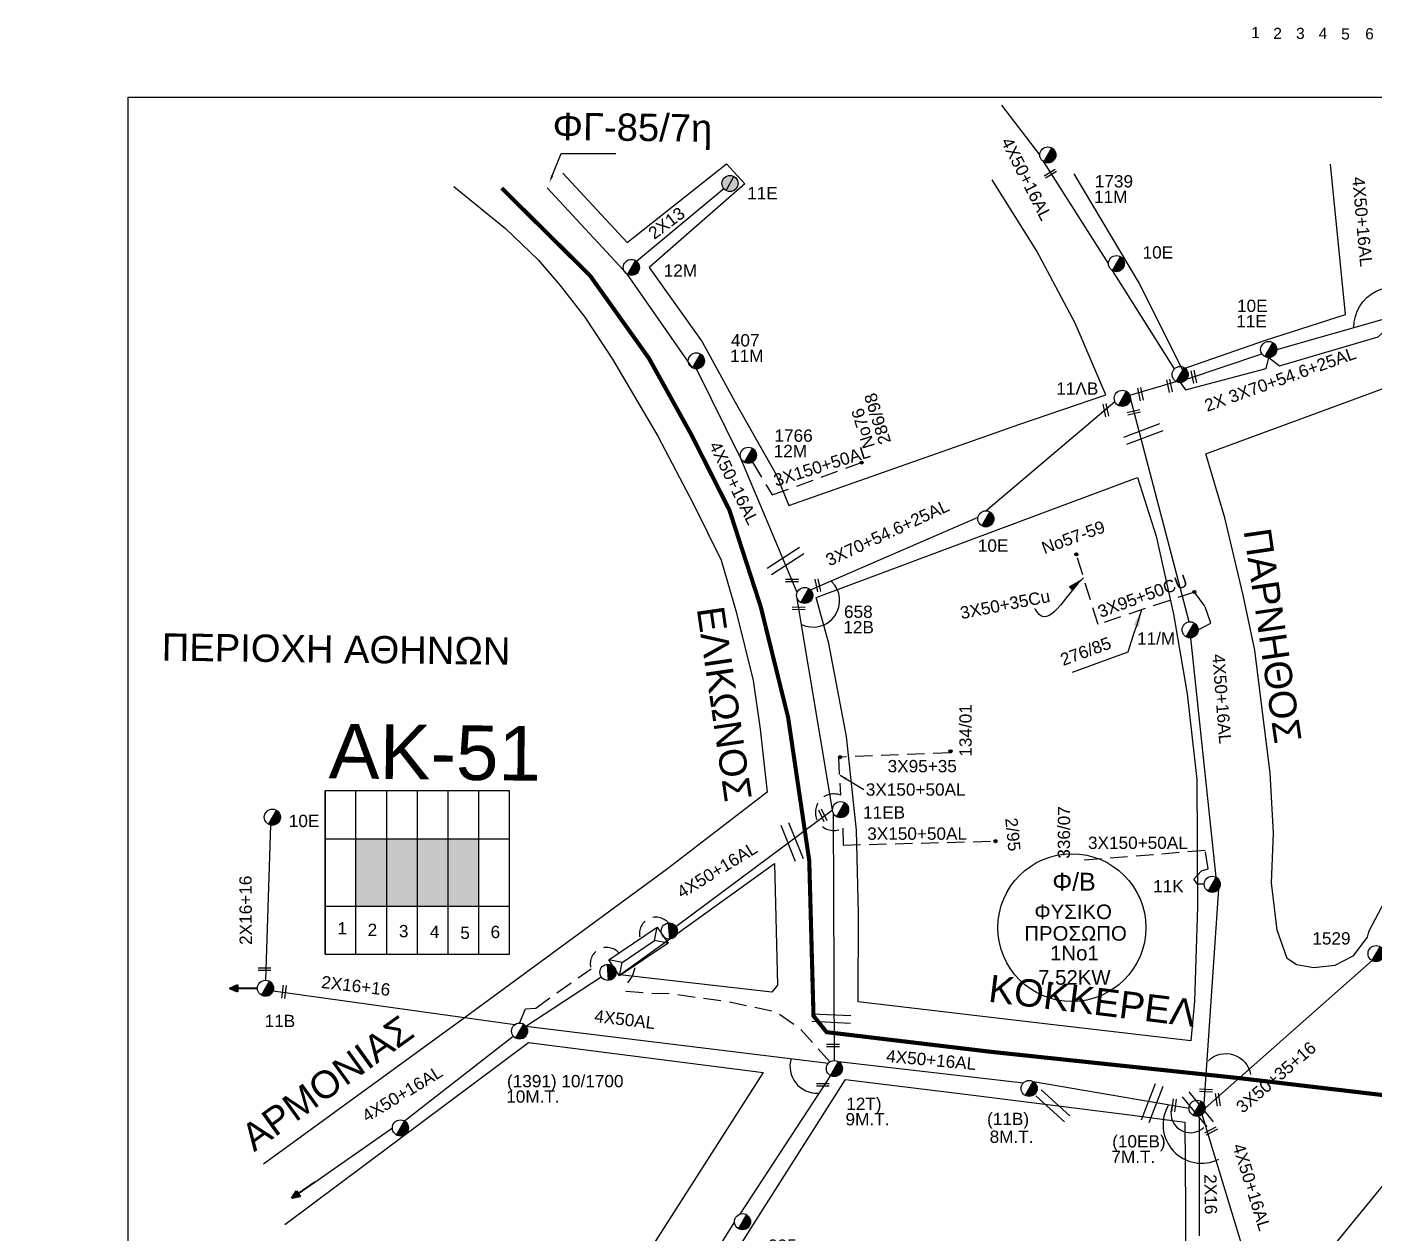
# Model space of a CAD drawing. Header units: millimetres. Extents: x 1642 to 3063, y 749 to 1773.
# Drawn here: x 1652.6 to 1849.9, y 1587.3 to 1763.9 of the extents above; entities that cross this region are included whole.
import ezdxf
from ezdxf import colors
from ezdxf.entities.mleader import LeaderData, LeaderLine
from ezdxf.enums import TextEntityAlignment as Align
from ezdxf.math import Vec2, Vec3

# ---------------------------------------------------------------- set-up
doc = ezdxf.new("R2010")
doc.units = ezdxf.units.MM
doc.linetypes.add('ACAD_ISO08W100', pattern=[36, 24, -3, 6, -3])
doc.linetypes.add('DASHED', pattern=[19.05, 12.7, -6.35])
for name, color, linetype in [('Eπιγραφές - Σχήματα', 7, 'Continuous'), ('Άγνωστα', 7, 'Continuous'), ('Ασφαλειοκιβώτια Χ.Τ 6 αναχωρήσεων', 7, 'Continuous'), ('Γέφυρες Εναέριου Δικτύου', 7, 'Continuous'), ('Γυμνά εναέρια ΧΤ (3Φ)   4x16AL', 7, 'Continuous'), ('Γυμνά εναέρια ΧΤ (3Φ)   4x50AL', 7, 'Continuous'), ('Γυμνά εναέρια ΧΤ και ΦΟΠ (3Φ)   4x50+16AL', 7, 'Continuous'), ('Επίτονοι', 7, 'Continuous'), ('Επιγραφές - Σχήματα', 7, 'Continuous'), ('Καλώδια ΧΤ   3x150+50AL', 7, 'DASHED'), ('Καλώδια ΧΤ   3x95+50CU', 7, 'DASHED'), ('Μηχανική τομή', 7, 'Continuous'), ('Στύλος Ξύλινος', 7, 'Continuous'), ('Στύλος Ξύλινος @ 1', 7, 'Continuous'), ('Στύλος ΦΜ', 7, 'Continuous'), ('Στύλος ΦΜ @ 1', 7, 'Continuous'), ('Συνδέσεις', 7, 'Continuous'), ('Συνεστραμμένα ΧΤ   3x70+54.6+25 AL', 7, 'SYN_LINE'), ('Τομή', 7, 'Continuous'), ('Υποσταθμός εναέριος 2 στύλων', 7, 'Continuous'), ('Υποσταθμός πόλεως', 7, 'Continuous'), ('Υπόβαθρο ΔΕΗ', 7, 'Continuous')]:
    doc.layers.add(name, color=color, linetype=linetype)
doc.styles.add('ar', font='arial.ttf')
doc.styles.get("Standard").update_dxf_attribs({"font": 'arial.ttf'})
doc.linetypes.add('SYN_LINE', pattern='A,0.5,-0.0001,["/\\/\\/\\/",Standard,S=0.1,R=0,X=0,Y=-0.05],-0.25', length=0.7501)
doc.dimstyles.new('ISO-25', dxfattribs={"dimtxt": 2.5, "dimasz": 2.5, "dimexe": 1.25, "dimexo": 0.625, "dimtad": 1, "dimtxsty": 'Standard', "dimcen": 2.5, "dimaunit": 2, "dimazin": 0, "dimtfac": 1, "dimtmove": 0, "dimatfit": 3, "dimfxl": 1, "dimarcsym": 0})

# ---------------------------------------------------------------- blocks, each defined once
blk = doc.blocks.new('ΥΠΑΡΧΩΝ ΤΣΙΜΕΝΤΕΝΙΟΣ ΣΤΥΛΟΣ')
at = {"layer": 'Στύλος ΦΜ'}
blk.add_hatch(color=7, dxfattribs=at).paths.add_polyline_path([(-1.29, -2.28, 0.574793), (2.62, 0, 0.268822), (1.3, 2.27)])
at = {"layer": 'Στύλος ΦΜ', "color": 7}
blk.add_line((-1.29, -2.28), (1.3, 2.27), dxfattribs=at)
blk.add_circle((0, 0), 2.62, dxfattribs=at)
at = {"layer": 'Στύλος ΦΜ', "flags": 4}
for tag, p in [('ΑΡΙΘΜΟΣ', (-4.68, 8.05)), ('ΤΥΠΟΣ', (-4.91, 3.03))]:
    blk.add_attdef(tag, p, '', height=4, dxfattribs=at)
blk = doc.blocks.new('ΥΠΑΡΧΩΝ ΞΥΛΙΝΟΣ ΣΤΥΛΟΣ')
at = {"layer": 'Στύλος Ξύλινος'}
h = blk.add_hatch(color=7, dxfattribs=at)
h.paths.add_polyline_path([(-2.62, 0, 0.270008), (-1.29, -2.28), (1.3, 2.27, 0.576266)])
h.paths.add_polyline_path([(-1.29, -2.28, 0.574793), (2.62, 0, 0.268822), (1.3, 2.27)])
at = {"layer": 'Στύλος Ξύλινος', "color": 7}
blk.add_line((-1.29, -2.28), (1.3, 2.27), dxfattribs=at)
blk.add_circle((0, 0), 2.62, dxfattribs=at)
at = {"layer": 'Στύλος Ξύλινος', "flags": 4}
for tag, p in [('ΑΡΙΘΜΟΣ', (-4.91, 8.6)), ('ΤΥΠΟΣ', (-4.85, 3.39))]:
    blk.add_attdef(tag, p, '', height=4, dxfattribs=at)
blk = doc.blocks.new('ΥΠΟΣΤΑΘΜΟΣ ΕΝΑΕΡΙΟΣ ΕΠΙ 2 ΣΤΥΛΩΝ')
at = {"layer": 'Υποσταθμός εναέριος 2 στύλων', "linetype": 'Continuous'}
for points in [[(-11.97, -2.11, 0.574793), (-8.45, -0.07, 0.268822), (-9.64, 1.98)], [(9.68, -2.15, 0.574793), (13.19, -0.1, 0.268822), (12.01, 1.95)]]:
    blk.add_hatch(color=256, dxfattribs=at).paths.add_polyline_path(points)
for p, q in [((-11.97, -2.11), (-9.64, 1.98)), ((9.68, -2.15), (12.01, 1.95))]:
    blk.add_line(p, q, dxfattribs=at)
for centre in [(-10.81, -0.07), (10.84, -0.1)]:
    blk.add_circle(centre, 2.36, dxfattribs=at)
at = {"layer": 'Υποσταθμός πόλεως', "linetype": 'Continuous', "ltscale": 40}
blk.add_lwpolyline([(-8.57, 2.82), (8.57, 2.82), (8.57, -2.82), (-8.57, -2.82)], close=True, dxfattribs=at)
for points in [[(-5.75, 0), (-8.57, 2.82)], [(-8.57, -2.82), (-5.75, 0)], [(-5.75, 0), (5.75, 0)], [(5.75, 0), (8.57, 2.82)], [(8.57, -2.82), (5.75, 0)]]:
    blk.add_lwpolyline(points, dxfattribs=at)
at = {"layer": 'Υποσταθμός εναέριος 2 στύλων', "ltscale": 40, "flags": 1}
for tag, p in [('ΜΕΤΑΣΧΗΜΑΤΙΣΜΟΣ', (14.09, 2.51)), ('ΙΣΧΥΣ', (14.07, -0.28)), ('ΑΡΙΘΜΟΣ', (14.19, -3))]:
    blk.add_attdef(tag, p, '', height=1.8, dxfattribs=at)
blk = doc.blocks.new('ΕΠΙΤΟΝΟΣ')
at = {"layer": 'Επίτονοι', "lineweight": 40, "ltscale": 40}
blk.add_hatch(color=256, dxfattribs=at).paths.add_polyline_path([(-1.13, 6.47), (0, 9.1), (1.13, 6.47)])
for p, q in [((-1.13, 6.47), (0, 9.1)), ((0, 9.1), (1.13, 6.47)), ((1.13, 6.47), (-1.13, 6.47)), ((-1.13, 6.47), (0, 6.47)), ((0, 6.47), (0, 0))]:
    blk.add_line(p, q, dxfattribs=at)
blk = doc.blocks.new('_ΣΥΝΔΕΣΗ')
at = {"layer": 'Συνδέσεις', "linetype": 'SYN_LINE', "ltscale": 40}
blk.add_hatch(color=256, dxfattribs=at).paths.add_polyline_path([(0.5, -0.01, 1), (-0.5, -0.01, 1)])
at = {"layer": 'Συνδέσεις'}
blk.add_circle((0, -0.01), 0.5, dxfattribs=at)
blk = doc.blocks.new('ΑΣΦΑΛΕΙΟΚΙΒΩΤΙΟ ΥΠΟΣΤΑΘΜΟΥ 6 ΑΝΑΧΩΡΗΣΕΩΝ')
at = {"layer": 'Ασφαλειοκιβώτια Χ.Τ 6 αναχωρήσεων', "ltscale": 40}
for p, q in [((-23.91, 27), (23.91, 27)), ((-9.83, 27), (-9.83, -27)), ((9.83, 27), (9.83, -27)), ((-23.91, 18), (23.91, 18)), ((-23.91, 9), (23.91, 9)), ((-23.91, 0), (23.91, 0)), ((-23.91, -9), (23.91, -9)), ((-23.91, -18), (23.91, -18))]:
    blk.add_line(p, q, dxfattribs=at)
at = {"layer": 'Ασφαλειοκιβώτια Χ.Τ 6 αναχωρήσεων'}
blk.add_lwpolyline([(-23.91, -27), (23.91, -27), (23.91, 27), (-23.91, 27)], close=True, dxfattribs=at)
for s, p in [('1', (-18.15, 23.4)), ('2', (-18.6, 14.58)), ('3', (-18.97, 5.42)), ('4', (-19.17, -3.64)), ('5', (-19.48, -12.57)), ('6', (-19.22, -21.43))]:
    blk.add_text(s, height=3.6, rotation=270, dxfattribs=at).set_placement(p)
at = {"layer": 'Ασφαλειοκιβώτια Χ.Τ 6 αναχωρήσεων', "ltscale": 40}
for tag, height, p in [('ΟΝΟΜΑ', 5, (-0.27, 31.68)), ('ΚΕΙΜΕΝΟ 1', 2, (16.95, 22.41)), ('ΚΕΙΜΕΝΟ 2', 2, (16.95, 13.71)), ('ΚΕΙΜΕΝΟ 3', 2, (16.95, 4.31)), ('ΚΕΙΜΕΝΟ 4', 2, (16.95, -4.67)), ('ΚΕΙΜΕΝΟ 5', 2, (16.95, -13.51)), ('ΚΕΙΜΕΝΟ 6', 2, (16.95, -22.43)), ('ΣΧ', 2, (-0.21, -29.21))]:
    blk.add_attdef(tag, text='', height=height, dxfattribs=at).set_placement(p, align=Align.MIDDLE_CENTER)
blk = doc.blocks.new('ΜΗΧΑΝΙΚΗ ΤΟΜΗ')
at = {"layer": 'Μηχανική τομή', "ltscale": 40}
for p, q in [((-1.89, 0.78), (1.89, 0.78)), ((1.89, 0), (-1.89, 0))]:
    blk.add_line(p, q, dxfattribs=at)
blk = doc.blocks.new('ΤΟΜΗ')
at = {"layer": 'Τομή', "ltscale": 40}
for p, q in [((-5.68, 0), (5.68, 0)), ((5.68, -2.33), (-5.68, -2.33))]:
    blk.add_line(p, q, dxfattribs=at)

msp = doc.modelspace()

# ---------------------------------------------------------------- hatches: boundary and pattern name
at = {"layer": 'Ασφαλειοκιβώτια Χ.Τ 6 αναχωρήσεων'}
for color, points in [(27, [(1700.78, 1635.15), (1705.28, 1635.15), (1705.28, 1644.98), (1700.78, 1644.98)]), (1, [(1705.28, 1644.98), (1705.28, 1635.15), (1709.78, 1635.15), (1709.78, 1644.98)]), (2, [(1709.78, 1644.98), (1709.78, 1635.15), (1714.28, 1635.15), (1714.28, 1644.98)]), (85, [(1714.28, 1644.98), (1714.28, 1635.15), (1718.78, 1635.15), (1718.78, 1644.98)])]:
    msp.add_hatch(color=color, dxfattribs=at).paths.add_polyline_path(points)

# ---------------------------------------------------------------- linework, layer by layer
at = {"layer": 'Eπιγραφές - Σχήματα'}
msp.add_lwpolyline([(1813.81, 1672.34), (1805.65, 1669.35)], dxfattribs=at)
at = {"layer": 'Eπιγραφές - Σχήματα', "color": 27, "linetype": 'DASHED', "ltscale": 0.2}
msp.add_arc((1744.7, 1631.11), 2.41, 40.4983, 197.5401, dxfattribs=at)
at = {"layer": 'Άγνωστα', "color": 2}
msp.add_lwpolyline([(1741.86, 1729.61), (1754.64, 1740.24)], dxfattribs=at)
at = {"layer": 'Άγνωστα', "color": 1, "linetype": 'DASHED', "ltscale": 0.2}
msp.add_lwpolyline([(1809.46, 1676.39), (1806.27, 1686.66)], dxfattribs=at)
at = {"layer": 'Άγνωστα', "color": 30, "linetype": 'DASHED', "ltscale": 0.2}
msp.add_lwpolyline([(1787.84, 1657.6), (1771.87, 1656.98)], dxfattribs=at)
at = {"layer": 'Άγνωστα', "color": 1}
for points in [[(1688.25, 1647.02), (1687.54, 1624.29)], [(1825.13, 1605.53), (1849.58, 1627.16)], [(1688.66, 1622.74), (1724.06, 1617.8)]]:
    msp.add_lwpolyline(points, dxfattribs=at)
at = {"layer": 'Άγνωστα', "color": 2, "linetype": 'DASHED', "ltscale": 0.2}
msp.add_lwpolyline([(1724.74, 1618.01), (1725.61, 1620.1), (1727.11, 1620.22), (1735.2, 1625.96)], dxfattribs=at)
at = {"layer": 'Άγνωστα', "color": 85, "linetype": 'DASHED', "ltscale": 0.2, "flags": 128}
msp.add_lwpolyline([(1770.16, 1612.32), (1765.93, 1617.06), (1762.35, 1619.6), (1755.32, 1621.1), (1746.65, 1622.31), (1744.11, 1622.35), (1740.37, 1622.64), (1740.41, 1623.64), (1741.28, 1624.87), (1741.78, 1626.56)], dxfattribs=at)
at = {"layer": 'Άγνωστα'}
msp.add_lwpolyline([(1834.58, 1573.98), (1856.17, 1600.31)], dxfattribs=at)
at = {"layer": 'Άγνωστα', "color": 2, "linetype": 'DASHED', "ltscale": 0.2}
msp.add_arc((1737.5, 1626.68), 2.41, 40.4983, 197.5401, dxfattribs=at)
at = {"layer": 'Γέφυρες Εναέριου Δικτύου'}
for points in [[(1846.91, 1719.88, -1.119431), (1858.51, 1718.7, 1.525443)], [(1766.01, 1676.41, 0.855796), (1770.42, 1682.71, 2.35207)], [(1764.5, 1612.83, 0.523502), (1768.52, 1607.76, -0.032415)], [(1825.6, 1612.49, -0.607233), (1831.79, 1610.49, 0.846073)], [(1819.77, 1606.05, 0.748361), (1827.13, 1598.06, 3.104817)], [(1820.36, 1605.95, 0.814905), (1824.92, 1602.72, 2.136876)]]:
    msp.add_lwpolyline(points, format="xyb", dxfattribs=at)
at = {"layer": 'Γυμνά εναέρια ΧΤ (3Φ)   4x16AL', "color": 85}
msp.add_lwpolyline([(1824.24, 1604.25), (1824.25, 1586.84)], dxfattribs=at)
at = {"layer": 'Γυμνά εναέρια ΧΤ (3Φ)   4x50AL', "color": 2}
msp.add_lwpolyline([(1725.67, 1617.56), (1769.98, 1612.16)], dxfattribs=at)
at = {"layer": 'Γυμνά εναέρια ΧΤ και ΦΟΠ (3Φ)   4x50+16AL', "color": 151}
for points in [[(1800.92, 1745.17), (1795.38, 1752.45)], [(1810.96, 1729.25), (1801.52, 1744.15)], [(1820.63, 1713.84), (1811.56, 1728.22)]]:
    msp.add_lwpolyline(points, dxfattribs=at)
at = {"layer": 'Γυμνά εναέρια ΧΤ και ΦΟΠ (3Φ)   4x50+16AL', "color": 2}
for points in [[(1740.53, 1727.68), (1728.77, 1740.35)], [(1750.05, 1713.99), (1740.53, 1727.68)], [(1757.15, 1700.72), (1750.63, 1713.83)], [(1765.39, 1681.1), (1757.15, 1700.72)], [(1770.26, 1610.33), (1756.98, 1590.03)], [(1756.21, 1588.92), (1743.39, 1568.49)]]:
    msp.add_lwpolyline(points, dxfattribs=at)
at = {"layer": 'Γυμνά εναέρια ΧΤ και ΦΟΠ (3Φ)   4x50+16AL', "color": 1}
for points in [[(1822.81, 1676.78), (1814.18, 1709.52)], [(1826.75, 1639.36), (1823.05, 1674.44)], [(1824.98, 1606.11), (1827.12, 1637.66)], [(1725.67, 1617.56), (1736.7, 1624.8)], [(1707.87, 1603.68), (1723.81, 1616.11)], [(1694.74, 1594.69), (1706.11, 1602.65)]]:
    msp.add_lwpolyline(points, dxfattribs=at)
at = {"layer": 'Γυμνά εναέρια ΧΤ και ΦΟΠ (3Φ)   4x50+16AL', "color": 30}
for points in [[(1770.57, 1649.27), (1765.32, 1680.46)], [(1770.68, 1648.76), (1770.83, 1612.53)]]:
    msp.add_lwpolyline(points, dxfattribs=at)
at = {"layer": 'Γυμνά εναέρια ΧΤ και ΦΟΠ (3Φ)   4x50+16AL', "color": 27}
msp.add_lwpolyline([(1747.63, 1632.16), (1770.57, 1649.27)], dxfattribs=at)
at = {"layer": 'Γυμνά εναέρια ΧΤ και ΦΟΠ (3Φ)   4x50+16AL', "color": 85}
for points in [[(1771.42, 1612.38), (1798.51, 1609.26)], [(1799.94, 1609.46), (1822.78, 1605.53)], [(1833.99, 1574.13), (1824.69, 1604.61)]]:
    msp.add_lwpolyline(points, dxfattribs=at)
at = {"layer": 'Επιγραφές - Σχήματα'}
msp.add_lwpolyline([(1667.44, 1753.61), (2823.21, 1753.61), (2823.21, 749.19), (1667.44, 749.19)], close=True, dxfattribs=at)
at = {"layer": 'Επιγραφές - Σχήματα', "color": 202}
msp.add_circle((1805.62, 1631.99), 10.83, dxfattribs=at)
at = {"layer": 'Καλώδια ΧΤ   3x150+50AL', "color": 2, "ltscale": 0.2}
msp.add_lwpolyline([(1758.83, 1700.16), (1761.75, 1695.37), (1774.83, 1700.12)], dxfattribs=at)
at = {"layer": 'Καλώδια ΧΤ   3x150+50AL', "color": 30, "ltscale": 0.2}
for points in [[(1771.42, 1656.97), (1771.72, 1651.4)], [(1772.06, 1646.56), (1772.11, 1644.08), (1794.43, 1644.66)]]:
    msp.add_lwpolyline(points, dxfattribs=at)
at = {"layer": 'Καλώδια ΧΤ   3x150+50AL', "color": 1, "ltscale": 0.2}
msp.add_lwpolyline([(1824.99, 1638.34), (1824.01, 1638.34), (1823.49, 1639.11), (1824.62, 1640.31), (1825.55, 1640.58), (1825.14, 1643.28), (1806.55, 1641.79)], dxfattribs=at)
at = {"layer": 'Καλώδια ΧΤ   3x150+50AL', "color": 30, "ltscale": 0.2}
msp.add_arc((1770.74, 1648.9), 2.68, 68.6663, 299.4445, dxfattribs=at)
at = {"layer": 'Καλώδια ΧΤ   3x95+50CU', "color": 1, "ltscale": 0.2}
msp.add_lwpolyline([(1824.11, 1675.61), (1825.94, 1676.58), (1825.1, 1679.1), (1823.56, 1681.15), (1809.46, 1676.39)], dxfattribs=at)
at = {"layer": 'Συνεστραμμένα ΧΤ   3x70+54.6+25 AL', "color": 30, "ltscale": 20}
for points in [[(1834.44, 1715.49), (1836.04, 1714.27), (1850.48, 1718.51), (1852.33, 1720.22)], [(1793.02, 1693.05), (1811.91, 1709.08)], [(1767.34, 1681.46), (1791.87, 1692.13)]]:
    msp.add_lwpolyline(points, dxfattribs=at)
at = {"layer": 'Συνεστραμμένα ΧΤ   3x70+54.6+25 AL', "color": 151, "ltscale": 20}
msp.add_lwpolyline([(1835.61, 1716.67), (1851.74, 1721.25)], dxfattribs=at)
at = {"layer": 'Συνεστραμμένα ΧΤ   3x70+54.6+25 AL', "color": 30, "ltscale": 15}
msp.add_lwpolyline([(1821.47, 1711.83), (1822.24, 1710.78), (1834.07, 1713.88), (1834.44, 1715.49)], dxfattribs=at)
at = {"layer": 'Συνεστραμμένα ΧΤ   3x70+54.6+25 AL', "color": 151, "ltscale": 15}
msp.add_lwpolyline([(1822.41, 1712.31), (1833.43, 1716.05)], dxfattribs=at)
at = {"layer": 'Συνεστραμμένα ΧΤ   3x70+54.6+25 AL', "color": 30, "ltscale": 8}
msp.add_lwpolyline([(1814.1, 1709.96), (1820.88, 1711.99)], dxfattribs=at)
at = {"layer": 'Υπόβαθρο ΔΕΗ'}
for points in [[(1731.07, 1742.5), (1740.48, 1732.35), (1755.03, 1743.88), (1757.75, 1740.93), (1743.74, 1728.68), (1751.47, 1717.79), (1756.3, 1708.98), (1762.38, 1698.29), (1764.19, 1693.82), (1797.99, 1705.74), (1810.61, 1710.01), (1806.12, 1720.54), (1800.43, 1731.19), (1793.92, 1741.53)], [(1805.92, 1742.41), (1815.47, 1726.32), (1821.79, 1713.81), (1833.97, 1718.05), (1845.68, 1721.79), (1843.49, 1743.8)], [(1715.09, 1740.53), (1722.7, 1734.38), (1727.45, 1729.79), (1730.7, 1726.07), (1734.32, 1721.41), (1738.36, 1715.26), (1744.97, 1704), (1750.28, 1693.94), (1754.26, 1685.82), (1756.44, 1678.27), (1758.93, 1668.18), (1759.98, 1661.06), (1761, 1651.85), (1746.41, 1640.62), (1716.3, 1618.47), (1687.25, 1597.33)], [(1825.21, 1701.39), (1851.73, 1711.15), (1883.56, 1695.67), (1862.56, 1657.02), (1849.05, 1631.37), (1848.87, 1630.58), (1846.75, 1627.79), (1844.14, 1626.45), (1841.07, 1626.1), (1838.49, 1626.52), (1837.15, 1627.47), (1835.67, 1631.64), (1834.86, 1638.53), (1835.12, 1645.89), (1834.63, 1654.61), (1832.43, 1672.61), (1830.68, 1680.69), (1828.03, 1692.04), (1825.21, 1701.39)], [(1774.32, 1621.13), (1774.37, 1634.07), (1774.06, 1646.28), (1772.6, 1660), (1770.04, 1673.62), (1768.16, 1680.35), (1790.75, 1688.8), (1815.22, 1697.93), (1817.98, 1689.34), (1820.49, 1677.9), (1822.52, 1666.26), (1823.93, 1653.69), (1824.03, 1635.02), (1823.56, 1621.24), (1823.04, 1615.4), (1800.81, 1618), (1774.32, 1621.13)], [(1739.41, 1625.09), (1762.08, 1641.37), (1762.5, 1623.57), (1761.66, 1622.54), (1739.41, 1625.09), (1739.41, 1625.09)], [(1690.35, 1588.51), (1726.07, 1615.18), (1760.41, 1610.75), (1733.38, 1568.42), (1676.74, 1493.53), (1652.6, 1510.69)], [(1724.64, 1535.91), (1739.24, 1556.26), (1748.85, 1572.31), (1758.93, 1588.45), (1772.47, 1609.74), (1790, 1607.58), (1813.73, 1604.6), (1822.18, 1603.52), (1822.27, 1590.83), (1822.2, 1578.9), (1801.15, 1545.35), (1778.09, 1508.71), (1751.78, 1524.4), (1724.64, 1535.91)]]:
    msp.add_lwpolyline(points, dxfattribs=at)
at = {"layer": 'Υπόβαθρο ΔΕΗ', "color": 1, "linetype": 'ACAD_ISO08W100', "ltscale": 0.4, "const_width": 0.6, "flags": 128}
msp.add_lwpolyline([(1722.12, 1740.31), (1735.06, 1727.49), (1743.68, 1715.39), (1749.86, 1704.26), (1755.46, 1693.17), (1760.05, 1679.01), (1764.07, 1662.74), (1767.16, 1641.79), (1767.78, 1619.06), (1769.71, 1616.68), (1793.87, 1613.79), (1830.12, 1609.95), (1862.53, 1606.12), (1927.64, 1601.71), (1957.47, 1616.48), (1995.19, 1635.74), (2028.41, 1653.09), (2075.47, 1677.92), (2102.48, 1692.52), (2132.07, 1709.12), (2160.69, 1725.5), (2174.66, 1733.39), (2186.5, 1713.05), (2209.44, 1673.09), (2238.21, 1625.08), (2267.45, 1641.28)], dxfattribs=at)

# ---------------------------------------------------------------- block references
at = {"layer": 'Ασφαλειοκιβώτια Χ.Τ 6 αναχωρήσεων', "xscale": 0.5, "yscale": 0.5, "zscale": 0.5, "rotation": 90}
msp.add_blockref('ΑΣΦΑΛΕΙΟΚΙΒΩΤΙΟ ΥΠΟΣΤΑΘΜΟΥ 6 ΑΝΑΧΩΡΗΣΕΩΝ', (1709.78, 1640.07), dxfattribs=at)
at = {"layer": 'Επίτονοι'}
for p, xscale, yscale, zscale, rotation in [((1686.36, 1623.14), 0.4499999999994244, 0.4499999999994244, 0.4499999999994244, 90.72389844495012), ((1694.74, 1594.69), 0.4499999999996063, 0.4499999999996063, 0.4499999999996063, 124.6047937791192)]:
    msp.add_blockref('ΕΠΙΤΟΝΟΣ', p, dxfattribs=dict(at, xscale=xscale, yscale=yscale, zscale=zscale, rotation=rotation))
at = {"layer": 'Μηχανική τομή'}
for p, xscale, yscale, zscale, rotation in [((1802.55, 1742.26), 0.5000000000001216, 0.5000000000001216, 0.5000000000001216, 30.23059907913845), ((1820.09, 1711.38), 0.5000000000000325, 0.5000000000000325, 0.5000000000000325, 101.7278100329558), ((1823.67, 1712.72), 0.5000000000000325, 0.5000000000000325, 0.5000000000000325, 101.7278100329558), ((1815.84, 1710.18), 0.5000000000000325, 0.5000000000000325, 0.5000000000000325, 101.7278100329558), ((1810.77, 1707.82), 0.5000000000000325, 0.5000000000000325, 0.5000000000000325, 101.7278100329558), ((1814.73, 1707.27), 0.5000000000000766, 0.5000000000000766, 0.5000000000000766, 13.19762340704691), ((1764.63, 1682.64), 0.5000000000000142, 0.5000000000000142, 0.5000000000000142, 359.6233372291571), ((1768.6, 1682.17), 0.5000000000000325, 0.5000000000000325, 0.5000000000000325, 101.7278100329558), ((1765.61, 1678.56), 0.5000000000000142, 0.5000000000000142, 0.5000000000000142, 359.6233372291571), ((1768.96, 1648.35), 0.5000000000000829, 0.5000000000000829, 0.5000000000000829, 295.1546891356452), ((1690.43, 1622.56), 0.5000000000000079, 0.5000000000000079, 0.5000000000000079, 82.69534825330865), ((1825.26, 1607.94), 0.5000000000000044, 0.5000000000000044, 0.5000000000000044, 358.2920023255913), ((1826.79, 1606.76), 0.5000000000001417, 0.5000000000001417, 0.5000000000001417, 278.5416146715117), ((1820.76, 1605.94), 0.500000000000028, 0.500000000000028, 0.500000000000028, 82.84739083392587), ((1826.1, 1602.03), 0.5000000000000169, 0.5000000000000169, 0.5000000000000169, 27.53551362971818)]:
    msp.add_blockref('ΜΗΧΑΝΙΚΗ ΤΟΜΗ', p, dxfattribs=dict(at, xscale=xscale, yscale=yscale, zscale=zscale, rotation=rotation))
at = {"layer": 'Μηχανική τομή', "xscale": 0.5, "yscale": 0.5, "zscale": 0.5}
for p in [(1687.39, 1625.71), (1770.65, 1614.55), (1769.15, 1608.77)]:
    msp.add_blockref('ΜΗΧΑΝΙΚΗ ΤΟΜΗ', p, dxfattribs=at)
at = {"layer": 'Στύλος Ξύλινος @ 1', "ltscale": 40}
ref = msp.add_blockref('ΥΠΑΡΧΩΝ ΞΥΛΙΝΟΣ ΣΤΥΛΟΣ', (1755.55, 1740.99), dxfattribs=dict(at, xscale=0.4499999999998181, yscale=0.4499999999998181, zscale=0.4499999999998181))
ref.add_attrib('ΤΥΠΟΣ', '11E', (1758.07, 1738.67), dxfattribs={"layer": 'Στύλος Ξύλινος', "height": 1.8, "flags": 4})
at = {"layer": 'Στύλος ΦΜ @ 1', "ltscale": 40}
ref = msp.add_blockref('ΥΠΑΡΧΩΝ ΤΣΙΜΕΝΤΕΝΙΟΣ ΣΤΥΛΟΣ', (1802.1, 1745.17), dxfattribs=dict(at, xscale=0.4499999999998181, yscale=0.4499999999998181, zscale=0.4499999999998181))
ref.add_attrib('ΤΥΠΟΣ', '11M', (1808.87, 1738.15), dxfattribs={"layer": 'Στύλος ΦΜ', "height": 1.8, "flags": 4})
ref.add_attrib('ΑΡΙΘΜΟΣ', '1739', (1808.98, 1740.41), dxfattribs={"layer": 'Στύλος ΦΜ', "height": 1.8, "flags": 4})
ref = msp.add_blockref('ΥΠΑΡΧΩΝ ΤΣΙΜΕΝΤΕΝΙΟΣ ΣΤΥΛΟΣ', (1812.14, 1729.25), dxfattribs=dict(at, xscale=0.4499999999998181, yscale=0.4499999999998181, zscale=0.4499999999998181))
ref.add_attrib('ΤΥΠΟΣ', '10E', (1815.97, 1730), dxfattribs={"layer": 'Στύλος ΦΜ', "height": 1.8, "flags": 4})
ref = msp.add_blockref('ΥΠΑΡΧΩΝ ΤΣΙΜΕΝΤΕΝΙΟΣ ΣΤΥΛΟΣ', (1741.11, 1728.7), dxfattribs=dict(at, xscale=0.4499999999998181, yscale=0.4499999999998181, zscale=0.4499999999998181))
ref.add_attrib('ΤΥΠΟΣ', '12M', (1745.85, 1727.33), dxfattribs={"layer": 'Στύλος ΦΜ', "height": 1.8, "flags": 4})
ref = msp.add_blockref('ΥΠΑΡΧΩΝ ΤΣΙΜΕΝΤΕΝΙΟΣ ΣΤΥΛΟΣ', (1834.44, 1716.67), dxfattribs=dict(at, xscale=0.4499999999998181, yscale=0.4499999999998181, zscale=0.4499999999998181))
ref.add_attrib('ΤΥΠΟΣ', '11E', (1829.69, 1719.91), dxfattribs={"layer": 'Στύλος ΦΜ', "height": 1.8, "flags": 4})
ref.add_attrib('ΑΡΙΘΜΟΣ', '10E', (1829.8, 1722.17), dxfattribs={"layer": 'Στύλος ΦΜ', "height": 1.8, "flags": 4})
ref = msp.add_blockref('ΥΠΑΡΧΩΝ ΤΣΙΜΕΝΤΕΝΙΟΣ ΣΤΥΛΟΣ', (1750.63, 1715.01), dxfattribs=dict(at, xscale=0.4499999999998181, yscale=0.4499999999998181, zscale=0.4499999999998181))
ref.add_attrib('ΤΥΠΟΣ', '11M', (1755.57, 1714.85), dxfattribs={"layer": 'Στύλος ΦΜ', "height": 1.8, "flags": 4})
ref.add_attrib('ΑΡΙΘΜΟΣ', '407', (1755.68, 1717.12), dxfattribs={"layer": 'Στύλος ΦΜ', "height": 1.8, "flags": 4})
at = {"layer": 'Στύλος ΦΜ @ 1', "ltscale": 40, "xscale": 0.4499999999998181, "yscale": 0.4499999999998181, "zscale": 0.4499999999998181}
for p in [(1821.47, 1713.01), (1707.29, 1602.65)]:
    msp.add_blockref('ΥΠΑΡΧΩΝ ΤΣΙΜΕΝΤΕΝΙΟΣ ΣΤΥΛΟΣ', p, dxfattribs=at)
at = {"layer": 'Στύλος ΦΜ @ 1', "ltscale": 40}
ref = msp.add_blockref('ΥΠΑΡΧΩΝ ΤΣΙΜΕΝΤΕΝΙΟΣ ΣΤΥΛΟΣ', (1813, 1709.52), dxfattribs=dict(at, xscale=0.4499999999998181, yscale=0.4499999999998181, zscale=0.4499999999998181))
ref.add_attrib('ΤΥΠΟΣ', '11ΛB', (1803.33, 1710.05), dxfattribs={"layer": 'Στύλος ΦΜ', "height": 1.8, "flags": 4})
ref = msp.add_blockref('ΥΠΑΡΧΩΝ ΤΣΙΜΕΝΤΕΝΙΟΣ ΣΤΥΛΟΣ', (1758.24, 1701.18), dxfattribs=dict(at, xscale=0.4499999999998181, yscale=0.4499999999998181, zscale=0.4499999999998181))
ref.add_attrib('ΤΥΠΟΣ', '12M', (1761.96, 1700.9), dxfattribs={"layer": 'Στύλος ΦΜ', "height": 1.8, "flags": 4})
ref.add_attrib('ΑΡΙΘΜΟΣ', '1766', (1762.07, 1703.16), dxfattribs={"layer": 'Στύλος ΦΜ', "height": 1.8, "flags": 4})
ref = msp.add_blockref('ΥΠΑΡΧΩΝ ΤΣΙΜΕΝΤΕΝΙΟΣ ΣΤΥΛΟΣ', (1793.02, 1691.87), dxfattribs=dict(at, xscale=0.4499999999998181, yscale=0.4499999999998181, zscale=0.4499999999998181))
ref.add_attrib('ΤΥΠΟΣ', '10E', (1791.84, 1687.05), dxfattribs={"layer": 'Στύλος ΦΜ', "height": 1.8, "flags": 4})
ref = msp.add_blockref('ΥΠΑΡΧΩΝ ΤΣΙΜΕΝΤΕΝΙΟΣ ΣΤΥΛΟΣ', (1766.49, 1680.65), dxfattribs=dict(at, xscale=0.4499999999998181, yscale=0.4499999999998181, zscale=0.4499999999998181))
ref.add_attrib('ΤΥΠΟΣ', '12B', (1772.15, 1675.1), dxfattribs={"layer": 'Στύλος ΦΜ', "height": 1.8, "flags": 4})
ref.add_attrib('ΑΡΙΘΜΟΣ', '658', (1772.25, 1677.36), dxfattribs={"layer": 'Στύλος ΦΜ', "height": 1.8, "flags": 4})
ref = msp.add_blockref('ΥΠΑΡΧΩΝ ΤΣΙΜΕΝΤΕΝΙΟΣ ΣΤΥΛΟΣ', (1822.93, 1675.61), dxfattribs=dict(at, xscale=0.4499999999998181, yscale=0.4499999999998181, zscale=0.4499999999998181))
ref.add_attrib('ΤΥΠΟΣ', '11/M', (1815.16, 1673.44), dxfattribs={"layer": 'Στύλος ΦΜ', "height": 1.8, "flags": 4})
ref = msp.add_blockref('ΥΠΑΡΧΩΝ ΤΣΙΜΕΝΤΕΝΙΟΣ ΣΤΥΛΟΣ', (1688.54, 1648.17), dxfattribs=dict(at, xscale=0.4499999999998181, yscale=0.4499999999998181, zscale=0.4499999999998181))
ref.add_attrib('ΤΥΠΟΣ', '10E', (1690.95, 1646.72), dxfattribs={"layer": 'Στύλος ΦΜ', "height": 1.8, "flags": 4})
ref = msp.add_blockref('ΥΠΑΡΧΩΝ ΤΣΙΜΕΝΤΕΝΙΟΣ ΣΤΥΛΟΣ', (1771.75, 1649.27), dxfattribs=dict(at, xscale=0.4499999999998181, yscale=0.4499999999998181, zscale=0.4499999999998181))
ref.add_attrib('ΤΥΠΟΣ', '11EB', (1775.04, 1647.97), dxfattribs={"layer": 'Στύλος ΦΜ', "height": 1.8, "flags": 4})
ref = msp.add_blockref('ΥΠΑΡΧΩΝ ΤΣΙΜΕΝΤΕΝΙΟΣ ΣΤΥΛΟΣ', (1826.17, 1638.34), dxfattribs=dict(at, xscale=0.4499999999998181, yscale=0.4499999999998181, zscale=0.4499999999998181))
ref.add_attrib('ΤΥΠΟΣ', '11K', (1817.52, 1637.16), dxfattribs={"layer": 'Στύλος ΦΜ', "height": 1.8, "flags": 4})
ref = msp.add_blockref('ΥΠΑΡΧΩΝ ΤΣΙΜΕΝΤΕΝΙΟΣ ΣΤΥΛΟΣ', (1850.16, 1628.18), dxfattribs=dict(at, xscale=0.4499999999998181, yscale=0.4499999999998181, zscale=0.4499999999998181))
ref.add_attrib('ΤΥΠΟΣ', '1529', (1840.83, 1629.52), dxfattribs={"layer": 'Στύλος ΦΜ', "height": 1.8, "flags": 4})
ref = msp.add_blockref('ΥΠΑΡΧΩΝ ΤΣΙΜΕΝΤΕΝΙΟΣ ΣΤΥΛΟΣ', (1687.54, 1623.11), dxfattribs=dict(at, xscale=0.4499999999998181, yscale=0.4499999999998181, zscale=0.4499999999998181))
ref.add_attrib('ΤΥΠΟΣ', '11B', (1687.41, 1617.42), dxfattribs={"layer": 'Στύλος ΦΜ', "height": 1.8, "flags": 4})
ref = msp.add_blockref('ΥΠΑΡΧΩΝ ΤΣΙΜΕΝΤΕΝΙΟΣ ΣΤΥΛΟΣ', (1724.74, 1616.84), dxfattribs=dict(at, xscale=0.4499999999998181, yscale=0.4499999999998181, zscale=0.4499999999998181))
ref.add_attrib('ΤΥΠΟΣ', '10M.T.', (1722.79, 1606.35), dxfattribs={"layer": 'Στύλος ΦΜ', "height": 1.8, "flags": 4})
ref.add_attrib('ΑΡΙΘΜΟΣ', '(1391) 10/1700', (1722.9, 1608.61), dxfattribs={"layer": 'Στύλος ΦΜ', "height": 1.8, "flags": 4})
ref = msp.add_blockref('ΥΠΑΡΧΩΝ ΤΣΙΜΕΝΤΕΝΙΟΣ ΣΤΥΛΟΣ', (1770.84, 1611.35), dxfattribs=dict(at, xscale=0.4499999999998181, yscale=0.4499999999998181, zscale=0.4499999999998181))
ref.add_attrib('ΤΥΠΟΣ', '9M.T.', (1772.47, 1603.03), dxfattribs={"layer": 'Στύλος ΦΜ', "height": 1.8, "flags": 4})
ref.add_attrib('ΑΡΙΘΜΟΣ', '12T)', (1772.58, 1605.29), dxfattribs={"layer": 'Στύλος ΦΜ', "height": 1.8, "flags": 4})
ref = msp.add_blockref('ΥΠΑΡΧΩΝ ΤΣΙΜΕΝΤΕΝΙΟΣ ΣΤΥΛΟΣ', (1799.36, 1608.44), dxfattribs=dict(at, xscale=0.4499999999998181, yscale=0.4499999999998181, zscale=0.4499999999998181))
ref.add_attrib('ΤΥΠΟΣ', '8M.T.', (1793.58, 1600.47), dxfattribs={"layer": 'Στύλος ΦΜ', "height": 1.8, "flags": 4})
ref.add_attrib('ΑΡΙΘΜΟΣ', '(11B)', (1793.2, 1603.07), dxfattribs={"layer": 'Στύλος ΦΜ', "height": 1.8, "flags": 4})
ref = msp.add_blockref('ΥΠΑΡΧΩΝ ΤΣΙΜΕΝΤΕΝΙΟΣ ΣΤΥΛΟΣ', (1823.95, 1605.53), dxfattribs=dict(at, xscale=0.4499999999998181, yscale=0.4499999999998181, zscale=0.4499999999998181))
ref.add_attrib('ΤΥΠΟΣ', '7M.T.', (1811.41, 1597.53), dxfattribs={"layer": 'Στύλος ΦΜ', "height": 1.8, "flags": 4})
ref.add_attrib('ΑΡΙΘΜΟΣ', '(10EB)', (1811.52, 1599.79), dxfattribs={"layer": 'Στύλος ΦΜ', "height": 1.8, "flags": 4})
ref = msp.add_blockref('ΥΠΑΡΧΩΝ ΤΣΙΜΕΝΤΕΝΙΟΣ ΣΤΥΛΟΣ', (1757.39, 1588.92), dxfattribs=dict(at, xscale=0.4499999999998181, yscale=0.4499999999998181, zscale=0.4499999999998181))
ref.add_attrib('ΤΥΠΟΣ', '995', (1761.14, 1584.52), dxfattribs={"layer": 'Στύλος ΦΜ', "height": 1.8, "flags": 4})
at = {"layer": 'Συνδέσεις', "xscale": 0.4499999999998181, "yscale": 0.4499999999998181, "zscale": 0.4499999999998181}
for p in [(1774.83, 1700.12), (1806.27, 1686.67), (1823.56, 1681.15), (1771.65, 1656.97), (1787.84, 1657.83), (1794.43, 1644.66)]:
    msp.add_blockref('_ΣΥΝΔΕΣΗ', p, dxfattribs=at)
at = {"layer": 'Τομή'}
for p, xscale, yscale, zscale, rotation in [((1815.86, 1704.83), 0.5000000000001975, 0.5000000000001975, 0.5000000000001975, 20.73754430175236), ((1763.35, 1686.18), 0.4999999999999376, 0.4999999999999376, 0.4999999999999376, 33.26216250606687), ((1765.19, 1644.76), 0.5000000000000723, 0.5000000000000723, 0.5000000000000723, 291.8330601876096), ((1770.43, 1619.26), 0.5000000000002667, 0.5000000000002667, 0.5000000000002667, 357.3916611473867), ((1803.21, 1606.33), 0.5000000000001958, 0.5000000000001958, 0.5000000000001958, 317.7500776995883), ((1817.92, 1606.07), 0.500000000000077, 0.500000000000077, 0.500000000000077, 248.8750388497886), ((1824.52, 1605.75), 0.5000000000002007, 0.5000000000002007, 0.5000000000002007, 309.2381364474221)]:
    msp.add_blockref('ΤΟΜΗ', p, dxfattribs=dict(at, xscale=xscale, yscale=yscale, zscale=zscale, rotation=rotation))
at = {"layer": 'Υποσταθμός εναέριος 2 στύλων', "xscale": 0.4999999999999076, "yscale": 0.4999999999999076, "zscale": 0.4999999999999076, "rotation": 34.08534332999447}
msp.add_blockref('ΥΠΟΣΤΑΘΜΟΣ ΕΝΑΕΡΙΟΣ ΕΠΙ 2 ΣΤΥΛΩΝ', (1742.14, 1628.5), dxfattribs=at)

# ---------------------------------------------------------------- texts
at = {"ltscale": 30, "char_height": 1.63, "width": 11.2573, "attachment_point": 1}
for s, insert in [('1', (1831.88, 1763.92)), ('2', (1835.11, 1763.79)), ('3', (1838.44, 1763.79)), ('4', (1841.75, 1763.79)), ('5', (1845.05, 1763.7)), ('6', (1848.57, 1763.73))]:
    msp.add_mtext(s, dxfattribs=dict(at, insert=insert))
at = {"layer": 'Eπιγραφές - Σχήματα', "attachment_point": 1}
for s, insert, char_height, width, rotation in [('ΦΓ-85/7η', (1729.6, 1751.37), 4, 40.8874, 359.3062), ('2X13', (1743.37, 1734.15), 1.8, 6.8078, 36.9321), ('286/98', (1777.45, 1702.59), 1.8, 6.8078, 107.3121), ('No76', (1775.07, 1701.98), 1.8, 6.8078, 107.3121), ('ΠΑΡΝΗΘΟΣ', (1834.71, 1690.74), 4, 40.8874, 278.3054), ('ΕΛΙΚΩΝΟΣ', (1754.63, 1679.3), 4, 40.8874, 278.3054), ('ΠΕΡΙΟΧΗ ΑΘΗΝΩΝ', (1672.37, 1675.1), 4, 58.3475, 359.3062), ('134/01', (1789.14, 1657.03), 1.8, 6.8078, 90.0314), ('ΑΚ-51', (1696.86, 1661.87), 8, 40.8874, 359.3062), ('336/07', (1803.53, 1642.09), 1.8, 6.8078, 89.7249), ('2/95', (1797.64, 1648.16), 1.8, 6.8078, 275.6159), ('2X16+16', (1683.74, 1629.46), 1.8, 6.8078, 90.2089), ('2X16+16', (1695.84, 1624.95), 1.8, 6.8078, 353.2797), ('ΚΟΚΚΕΡΕΛ', (1793.74, 1625.13), 4, 47.0756, 352.9961), ('ΑΡΜΟΝΙΑΣ', (1683.53, 1602.32), 4, 40.8874, 35.7665)]:
    msp.add_mtext(s, dxfattribs=dict(at, insert=insert, char_height=char_height, width=width, rotation=rotation))
at = {"layer": 'Eπιγραφές - Σχήματα', "color": 7, "char_height": 1.8, "width": 168.3718, "attachment_point": 1}
for s, insert, rotation in [('No57-59', (1800.98, 1688.36), 20.0636), ('3X50+35Cu', (1789.11, 1678.94), 11.0029), ('276/85', (1803.71, 1672), 20.0636), ('3X50+35+16', (1829.46, 1606.08), 40.6897)]:
    msp.add_mtext(s, dxfattribs=dict(at, insert=insert, rotation=rotation))
at = {"layer": 'Eπιγραφές - Σχήματα', "color": 7, "insert": (1778.64, 1656.55), "char_height": 1.8, "width": 168.3718, "attachment_point": 1}
msp.add_mtext('3X95+35', dxfattribs=at)
at = {"layer": 'Γυμνά εναέρια ΧΤ (3Φ)   4x16AL', "color": 7, "insert": (1826.8, 1595.89), "char_height": 1.8, "width": 168.3718, "attachment_point": 1, "rotation": 270.9004}
msp.add_mtext('2X16', dxfattribs=at)
at = {"layer": 'Γυμνά εναέρια ΧΤ (3Φ)   4x50AL', "color": 7, "insert": (1735.83, 1619.97), "char_height": 1.8, "width": 168.3718, "attachment_point": 1, "rotation": 353.1542}
msp.add_mtext('4X50AL', dxfattribs=at)
at = {"layer": 'Γυμνά εναέρια ΧΤ και ΦΟΠ (3Φ)   4x50+16AL', "color": 7, "char_height": 1.8, "width": 168.3718, "attachment_point": 1}
for insert, rotation in [((1796.79, 1747.96), 296.9388), ((1848.44, 1742.05), 275.2267), ((1754.05, 1703.44), 296.0888), ((1827.95, 1672.15), 274.5757), ((1747.56, 1637.75), 31.4778), ((1778.53, 1614.12), 354.7852), ((1701.45, 1604.98), 31.4778), ((1830.84, 1600.57), 287.3633)]:
    msp.add_mtext('4X50+16AL', dxfattribs=dict(at, insert=insert, rotation=rotation))
at = {"layer": 'Επιγραφές - Σχήματα', "color": 1, "style": 'ar'}
for s, height, p in [('Φ/Β', 2.609, (1805.93, 1638.77)), ('ΦΥΣΙΚΟ ', 2.135, (1806.22, 1634.31)), ('1No1', 2.135, (1805.99, 1628.25)), ('7.52KW', 2.135, (1805.98, 1624.7))]:
    msp.add_text(s, height=height, dxfattribs=at).set_placement(p, align=Align.MIDDLE)
at = {"layer": 'Επιγραφές - Σχήματα', "color": 1, "insert": (1798.65, 1632.22), "char_height": 2.135, "width": 15.3676, "attachment_point": 1}
msp.add_mtext('ΠΡΟΣΩΠΟ', dxfattribs=at)
at = {"layer": 'Καλώδια ΧΤ   3x150+50AL', "color": 7, "insert": (1761.75, 1698.31), "char_height": 1.8, "width": 168.3718, "attachment_point": 1, "rotation": 17.3686}
msp.add_mtext('3X150+50AL', dxfattribs=at)
at = {"layer": 'Καλώδια ΧΤ   3x150+50AL', "color": 7, "char_height": 1.8, "width": 168.3718, "attachment_point": 1}
for insert in [(1775.44, 1653.12), (1775.65, 1646.66), (1807.98, 1645.32)]:
    msp.add_mtext('3X150+50AL', dxfattribs=dict(at, insert=insert))
at = {"layer": 'Καλώδια ΧΤ   3x95+50CU', "color": 7, "insert": (1809.2, 1679.04), "char_height": 1.8, "width": 168.3718, "attachment_point": 1, "rotation": 20.104}
msp.add_mtext('3X95+50CU', dxfattribs=at)
at = {"layer": 'Συνεστραμμένα ΧΤ   3x70+54.6+25 AL', "color": 7, "char_height": 1.8, "width": 168.3718, "attachment_point": 1}
for s, insert, rotation in [('2X 3X70+54.6+25AL', (1824.82, 1709.22), 19.6912), ('3X70+54.6+25AL', (1769.34, 1686.52), 24.91)]:
    msp.add_mtext(s, dxfattribs=dict(at, insert=insert, rotation=rotation))

# ---------------------------------------------------------------- leaders
at = {"layer": 'Eπιγραφές - Σχήματα', "path_type": 1}
for points in [[(1807.34, 1683.21), (1800.83, 1677.87), (1800.15, 1678.76)], [(1815.81, 1678.53), (1813.81, 1672.34)]]:
    msp.add_leader(points, dimstyle='ISO-25', override={"dimgap": 0.625, "dimtad": 0}, dxfattribs=at)
at = {"layer": 'Eπιγραφές - Σχήματα', "color": 0}
ml = msp.add_multileader_mtext('Standard', dxfattribs=at)
ml.set_content('')
ml.set_leader_properties()
ml.build(insert=Vec2(0, 0))
ml.multileader.update_dxf_attribs({"arrow_head_size": 1})
ctx = ml.context
ctx.base_point, ctx.arrow_head_size, ctx.plane_origin = Vec3(1738.82, 1745.39), 1, Vec3(1729.14, 1741.19)
notes = []
notes.append((ctx, [(0, (1, 1, 0), (1730.82, 1745.39), (1, 0), 8, [(0, [(1729.14, 1741.19)], 0, [])])]))
ctx.mtext.insert, ctx.mtext.flow_direction = Vec3(1740.82, 1747.39), 5
at = {"layer": 'Επιγραφές - Σχήματα', "ltscale": 40}
msp.add_leader([(1771.67, 1654.31), (1775.16, 1652.22)], dimstyle='ISO-25', override={"dimasz": 1, "dimtad": 0}, dxfattribs=at)
for ctx, leaders in notes:
    for number, flags, end, landing, length, lines in leaders:
        leader = LeaderData()
        leader.index, (leader.has_last_leader_line, leader.has_dogleg_vector, leader.attachment_direction) = number, flags
        leader.last_leader_point, leader.dogleg_vector, leader.dogleg_length = Vec3(end), Vec3(landing), length
        for number, points, colour, breaks in lines:
            line = LeaderLine()
            line.index, line.vertices, line.color, line.breaks = number, Vec3.list(points), colors.encode_raw_color(colour), breaks
            leader.lines.append(line)
        ctx.leaders.append(leader)

doc.saveas('drawing.dxf')
